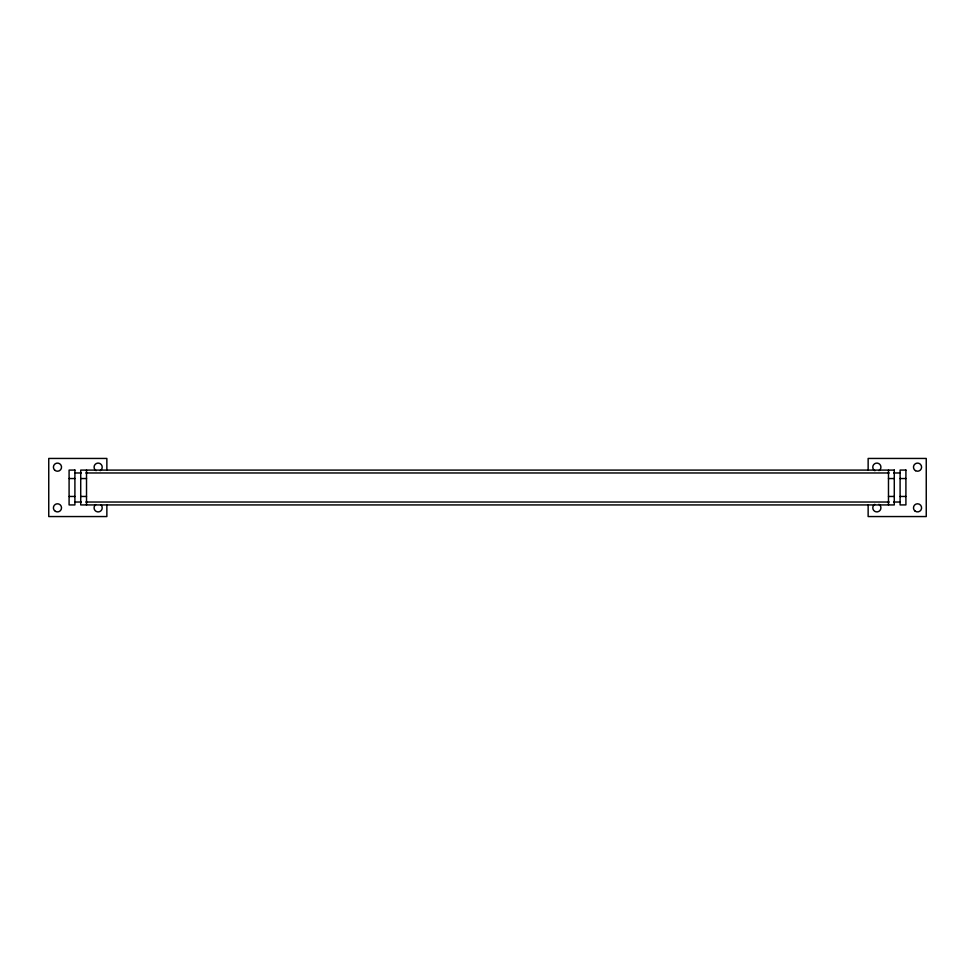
<?xml version="1.0" encoding="UTF-8"?>
<svg xmlns="http://www.w3.org/2000/svg" width="975" height="975" viewBox="0 0 975 975"><rect width="100%" height="100%" fill="white"/><g stroke="black" fill="none" stroke-linecap="round" stroke-linejoin="round"><path stroke-width="1.46" d="M75.172 472.972L81.266 472.972M85.824 472.972L889.176 472.972M893.734 472.972L899.828 472.972M69.091 478.542L74.904 478.542M80.718 478.542L86.519 478.542M888.481 478.542L894.282 478.542M900.096 478.542L905.909 478.542M69.091 496.458L74.904 496.458M80.718 496.458L86.519 496.458M888.481 496.458L894.282 496.458M900.096 496.458L905.909 496.458M75.172 502.028L81.266 502.028M85.824 502.028L889.176 502.028M893.734 502.028L899.828 502.028M888.481 470.072L888.481 504.928M868.14 470.364L868.14 458.445L926.25 458.445L926.25 516.555L868.14 516.555L868.14 504.636M106.86 470.364L106.86 458.445L48.75 458.445L48.75 516.555L106.86 516.555L106.86 504.636M86.519 470.072L86.519 504.928M874.904 470.73A4.071 4.071 0 0 1 873.673 464.624A4.071 4.071 0 0 1 879.913 464.478A4.071 4.071 0 0 1 878.975 470.633M878.889 504.319A4.071 4.071 0 0 1 879.974 510.449A4.071 4.071 0 0 1 873.734 510.449A4.071 4.071 0 0 1 874.819 504.319M96.111 470.681A4.071 4.071 0 0 1 95.026 464.551A4.071 4.071 0 0 1 101.266 464.551A4.071 4.071 0 0 1 100.181 470.681M100.669 504.648A4.071 4.071 0 0 1 101.107 510.632A4.071 4.071 0 0 1 95.111 510.547A4.071 4.071 0 0 1 95.721 504.575M74.904 470.072L69.091 470.096L69.091 504.928L74.904 504.928L74.904 470.06M894.282 470.096L80.718 470.096L80.718 504.928L894.282 504.928L894.282 470.06M905.909 470.072L900.096 470.072L900.096 504.928L905.909 504.904L905.909 470.072M915.501 470.681A4.071 4.071 0 0 0 921.607 467.159A4.071 4.071 0 0 0 915.501 463.637A4.071 4.071 0 0 0 915.501 470.681M915.013 511.034A4.071 4.071 0 0 0 921.558 508.426A4.071 4.071 0 0 0 916.037 504.063A4.071 4.071 0 0 0 915.013 511.034M54.661 470.108A4.071 4.071 0 0 0 61.425 468.122A4.071 4.071 0 0 0 56.318 463.259A4.071 4.071 0 0 0 54.661 470.108M55.429 511.363A4.071 4.071 0 0 0 61.535 507.841A4.071 4.071 0 0 0 55.429 504.319A4.071 4.071 0 0 0 55.429 511.363"/></g></svg>
